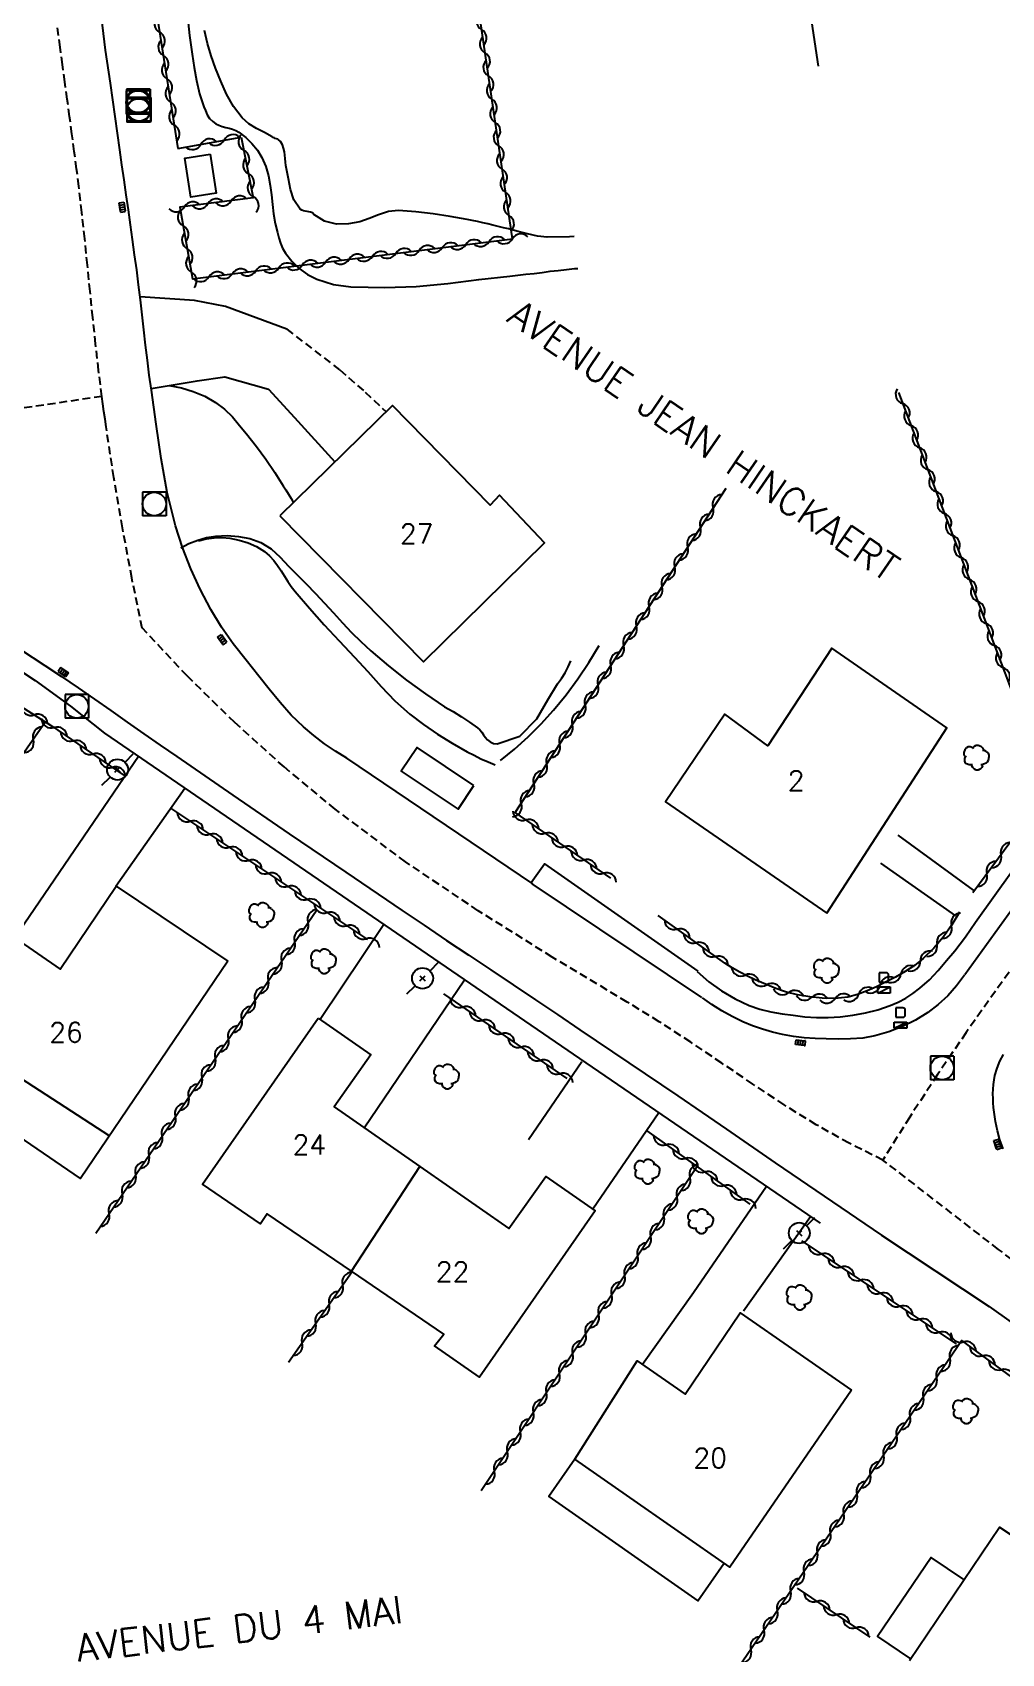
# Model space of a CAD drawing. Header units: millimetres. Extents: x 157000 to 158000, y 155000 to 156000.
# Drawn here: x 157129.9 to 157191.7, y 155219.6 to 155323 of the extents above; entities that cross this region are included whole.
import ezdxf
from ezdxf.enums import TextEntityAlignment as Align

# ---------------------------------------------------------------- set-up
doc = ezdxf.new("R2010")
doc.units = ezdxf.units.MM
doc.linetypes.add('DASHED', pattern=[0.75, 0.5, -0.25])
doc.layers.get('0').update_dxf_attribs({"linetype": 'CONTINUOUS'})
for name, color, linetype in [('W0001', 6, 'DASHED'), ('W0008', 7, 'CONTINUOUS'), ('W0014', 7, 'CONTINUOUS'), ('W0017', 7, 'CONTINUOUS'), ('W0101', 7, 'CONTINUOUS'), ('W0104', 1, 'CONTINUOUS'), ('W0112', 1, 'DASHED'), ('W0211', 2, 'CONTINUOUS'), ('W0214', 2, 'CONTINUOUS'), ('W0300', 7, 'CONTINUOUS'), ('W0310', 3, 'CONTINUOUS'), ('W0330', 7, 'CONTINUOUS'), ('W0401', 7, 'CONTINUOUS'), ('W0420', 7, 'CONTINUOUS'), ('W0438', 7, 'CONTINUOUS'), ('W0473', 7, 'CONTINUOUS'), ('W0989', 7, 'CONTINUOUS'), ('W0991', 7, 'CONTINUOUS'), ('W1102', 7, 'CONTINUOUS')]:
    doc.layers.add(name, color=color, linetype=linetype)
doc.styles.get("Standard").update_dxf_attribs({"font": 'romans.shx', "width": 0.85})

# ---------------------------------------------------------------- blocks, each defined once
blk = doc.blocks.new('T300')
for p, q in [((-0.8, 0.51), (-0.86, 0.34)), ((-0.86, 0.34), (-0.86, 0.17)), ((-0.86, 0.17), (-0.74, 0.06)), ((-0.69, 0.63), (-0.8, 0.51)), ((-0.8, -0.06), (-0.74, 0.06)), ((-0.74, 0.06), (-0.69, 0.11)), ((-0.57, 0.69), (-0.69, 0.63)), ((-0.46, 0.69), (-0.57, 0.69)), ((-0.29, 0.63), (-0.46, 0.69)), ((-0.29, 0.63), (-0.17, 0.74)), ((-0.23, 0.57), (-0.29, 0.63)), ((-0.17, 0.74), (-0.06, 0.8)), ((-0.06, 0.8), (0.06, 0.8)), ((0.06, 0.8), (0.23, 0.74)), ((0.23, 0.74), (0.34, 0.63)), ((0.34, 0.63), (0.4, 0.51)), ((0.46, 0.46), (0.34, 0.46)), ((0.4, 0.51), (0.4, 0.46)), ((0.57, 0.4), (0.46, 0.46)), ((0.57, 0.4), (0.69, 0.29)), ((0.69, 0.29), (0.74, 0.17)), ((0.74, 0.06), (0.69, -0.17)), ((0.74, 0.17), (0.74, 0.06)), ((-0.8, -0.17), (-0.8, -0.06)), ((-0.8, -0.23), (-0.8, -0.17)), ((-0.74, -0.34), (-0.8, -0.23)), ((-0.69, -0.4), (-0.74, -0.34)), ((-0.51, -0.46), (-0.69, -0.4)), ((-0.4, -0.46), (-0.51, -0.46)), ((-0.4, -0.46), (-0.34, -0.46)), ((-0.34, -0.46), (-0.34, -0.4)), ((-0.34, -0.51), (-0.34, -0.46)), ((-0.29, -0.63), (-0.34, -0.51)), ((-0.17, -0.74), (-0.29, -0.63)), ((-0.06, -0.8), (-0.17, -0.74)), ((0.06, -0.8), (-0.06, -0.8)), ((0.17, -0.74), (0.06, -0.8)), ((0.23, -0.69), (0.17, -0.74)), ((0.29, -0.46), (0.23, -0.46)), ((0.29, -0.63), (0.23, -0.69)), ((0.46, -0.4), (0.29, -0.46)), ((0.34, -0.51), (0.29, -0.63)), ((0.34, -0.51), (0.34, -0.46)), ((0.57, -0.34), (0.46, -0.4)), ((0.63, -0.29), (0.57, -0.34)), ((0.69, -0.17), (0.63, -0.29))]:
    blk.add_line(p, q)
blk = doc.blocks.new('T420')
for p, q in [((0.75, 0.75), (-0.75, 0.75)), ((-0.75, 0.75), (-0.75, -0.75)), ((0.75, 0.75), (0.75, -0.75)), ((0.75, -0.75), (-0.75, -0.75))]:
    blk.add_line(p, q)
blk.add_ellipse((0, 0), major_axis=(-0.53, 0.53), ratio=1, start_param=3.926991, end_param=10.210176)
blk = doc.blocks.new('T401')
for p, q in [((-0.3, 0.3), (0, 0.3)), ((-0.3, -0.25), (-0.3, 0.3)), ((-0.3, 0.15), (0, 0.15)), ((-0.3, 0), (0, 0)), ((0, 0.3), (0, -0.25)), ((-0.3, -0.15), (0, -0.15)), ((-0.3, -0.25), (-0.3, -0.3)), ((-0.3, -0.3), (0, -0.3)), ((0, -0.3), (0, -0.25))]:
    blk.add_line(p, q)
blk = doc.blocks.new('T438')
for p, q in [((0.15, 1.1), (-0.3, 1.1)), ((-0.3, 1.1), (-0.3, 0.5)), ((-0.4, 0.2), (0.4, 0.2)), ((-0.4, -0.2), (-0.4, 0.2)), ((-0.3, 0.5), (0.15, 0.5)), ((0.3, 0.65), (0.3, 0.95)), ((0.4, 0.2), (0.4, -0.2))]:
    blk.add_line(p, q)
at = {"flags": 128}
for points in [[(-0.4, -0.2), (0.4, 0.2)], [(0.4, -0.2), (-0.4, -0.2)]]:
    blk.add_lwpolyline(points, dxfattribs=at)
for centre, major_axis, start_param, end_param in [((0.15, 0.95), (0.106, -0.106), 0.785398, 2.356194), ((0.15, 0.65), (0.106, 0.106), 3.926991, 5.497787)]:
    blk.add_ellipse(centre, major_axis=major_axis, ratio=1, start_param=start_param, end_param=end_param)
blk = doc.blocks.new('T473')
for p, q in [((-0.166667, 0.166667), (0.166667, -0.166667)), ((-0.166667, -0.166667), (0.166667, 0.166667)), ((0.500001, 0.500001), (1.000002, 1.000002)), ((-1.000002, -1.000002), (-0.500001, -0.500001))]:
    blk.add_line(p, q)
blk.add_ellipse((0, 0), major_axis=(0.471405, 0.471405), ratio=1, start_param=5.4977871438, end_param=11.780972451)
blk = doc.blocks.new('t310o')
at = {"color": 0, "linetype": 'Continuous'}
for centre, start, end in [((-0.5, 0.38), 216.8699, 323.1304), ((0.5, -0.37), 36.8699, 143.1303)]:
    blk.add_arc(centre, 0.625, start, end, dxfattribs=at)

msp = doc.modelspace()

# ---------------------------------------------------------------- linework, layer by layer
at = {"layer": 'W0001'}
for points in [[(157134.32, 155299.77), (157134.11, 155301.44), (157133.92, 155303.12), (157133.74, 155304.8), (157133.57, 155306.47), (157133.4, 155308.15), (157133.23, 155309.83), (157133.04, 155311.51), (157132.85, 155313.18), (157132.71, 155314.29), (157132.56, 155315.4), (157132.41, 155316.51), (157132.26, 155317.62), (157132.11, 155318.73), (157131.95, 155319.83), (157131.81, 155320.94), (157131.66, 155322.05), (157131.28, 155325)], [(157134.32, 155299.77), (157127.13, 155298.7), (157119.94, 155297.64), (157112.75, 155296.59), (157105.55, 155295.55), (157102.6, 155295.14), (157099.65, 155294.73), (157096.7, 155294.33), (157093.74, 155293.93), (157090.79, 155293.53), (157087.84, 155293.12), (157084.89, 155292.7), (157081.94, 155292.27), (157073.86, 155291.04), (157065.78, 155289.77), (157057.71, 155288.46), (157049.65, 155287.1), (157041.82, 155285.72), (157033.99, 155284.29), (157026.18, 155282.81), (157018.37, 155281.28)], [(157184.12, 155251.07), (157181.97, 155252.14), (157179.87, 155253.32), (157177.83, 155254.58), (157175.83, 155255.91), (157173.85, 155257.25), (157171.87, 155258.59), (157169.86, 155259.89), (157167.82, 155261.14), (157163.04, 155264.01), (157158.31, 155266.97), (157153.68, 155270.09), (157149.2, 155273.44), (157145.94, 155276.14), (157142.79, 155278.97), (157139.77, 155281.93), (157136.88, 155285.02), (157136.88, 155284.99), (157136.23, 155288.19), (157135.63, 155291.4), (157135.08, 155294.61), (157134.59, 155297.83), (157134.52, 155298.32), (157134.45, 155298.8), (157134.39, 155299.29), (157134.32, 155299.77)], [(157193.05, 155264.26), (157191.3, 155261.84), (157189.43, 155259.2), (157187.61, 155256.52), (157185.84, 155253.81), (157184.12, 155251.07)], [(157216.73, 155227.18), (157216.06, 155227.61), (157215.39, 155228.04), (157214.73, 155228.48), (157214.08, 155228.93), (157206.47, 155234.3), (157198.94, 155239.78), (157191.49, 155245.37), (157184.12, 155251.07)]]:
    msp.add_lwpolyline(points, dxfattribs=at)
at = {"layer": 'W0008'}
for points in [[(157149.95, 155276.7), (157149.21, 155277.14), (157148.51, 155277.62), (157147.83, 155278.14), (157147.18, 155278.69), (157146.4, 155279.45), (157145.68, 155280.26), (157144.99, 155281.09), (157144.32, 155281.93), (157143.51, 155282.95), (157142.7, 155283.99), (157141.94, 155285.06), (157141.26, 155286.18), (157140.58, 155287.47), (157139.99, 155288.78), (157139.47, 155290.13), (157139.02, 155291.51), (157138.49, 155293.65), (157138.1, 155295.82), (157137.79, 155298), (157137.48, 155300.18), (157137.34, 155301.13), (157137.22, 155302.09), (157137.1, 155303.05), (157136.99, 155304.01), (157136.89, 155304.97), (157136.78, 155305.93), (157136.66, 155306.89), (157136.54, 155307.85), (157136.41, 155308.81), (157136.28, 155309.77), (157136.15, 155310.72), (157136.01, 155311.68), (157135.87, 155312.63), (157135.74, 155313.59), (157135.6, 155314.55), (157135.46, 155315.5), (157135.16, 155317.62), (157134.86, 155319.74), (157134.56, 155321.85), (157134.29, 155323.98)], [(157161.8, 155268.69), (157149.95, 155276.7)]]:
    msp.add_lwpolyline(points, dxfattribs=at)
at = {"layer": 'W0014'}
for points in [[(157099.18, 155290.14), (157100.54, 155290.32), (157101.91, 155290.44), (157103.28, 155290.5), (157104.65, 155290.5), (157106.19, 155290.44), (157107.72, 155290.31), (157109.24, 155290.12), (157110.76, 155289.88), (157112.38, 155289.57), (157114, 155289.21), (157115.6, 155288.78), (157117.17, 155288.28), (157119.28, 155287.49), (157121.34, 155286.61), (157123.37, 155285.64), (157125.35, 155284.58), (157127.74, 155283.17), (157130.06, 155281.65), (157132.31, 155280.02), (157134.49, 155278.3)], [(157129.13, 155283.63), (157130.68, 155282.61), (157131.75, 155281.9), (157132.8, 155281.18), (157133.85, 155280.46), (157134.9, 155279.73), (157135.94, 155278.99), (157136.99, 155278.26), (157138.04, 155277.53), (157139.09, 155276.8), (157142.68, 155274.34), (157146.27, 155271.88), (157149.87, 155269.43), (157153.47, 155266.99), (157154.88, 155266.04), (157156.3, 155265.08), (157157.72, 155264.13), (157159.13, 155263.19), (157160.55, 155262.24), (157161.97, 155261.29), (157163.38, 155260.34), (157164.8, 155259.38), (157167.92, 155257.27), (157171.04, 155255.16), (157174.16, 155253.04), (157177.26, 155250.9), (157184.04, 155246.28), (157190.9, 155241.72), (157197.62, 155236.94)], [(157134.49, 155278.3), (157165.17, 155257.26), (157180.12, 155247.05)], [(157190.02, 155266.24), (157194.63, 155272.68)], [(157195.98, 155272.07), (157189.35, 155262.89)], [(157161.69, 155268.76), (157162.54, 155269.96), (157172.32, 155263.11)], [(157172.57, 155261.44), (157161.75, 155268.69)], [(157172.27, 155263.09), (157173.03, 155262.44), (157173.84, 155261.86), (157174.7, 155261.36), (157175.6, 155260.93), (157176.28, 155260.69), (157176.98, 155260.52), (157177.69, 155260.39), (157178.4, 155260.3), (157179.14, 155260.21), (157179.89, 155260.16), (157180.64, 155260.16), (157181.39, 155260.2), (157182.21, 155260.3), (157183.01, 155260.45), (157183.81, 155260.65), (157184.59, 155260.92), (157185.09, 155261.14), (157185.58, 155261.4), (157186.04, 155261.69), (157186.48, 155262.02), (157187.09, 155262.56), (157187.65, 155263.16), (157188.18, 155263.79), (157188.7, 155264.42), (157189.05, 155264.86), (157189.38, 155265.31), (157189.71, 155265.77), (157190.02, 155266.24)], [(157189.32, 155262.85), (157188.82, 155262.17), (157188.27, 155261.55), (157187.65, 155260.98), (157186.99, 155260.48), (157186.2, 155259.99), (157185.37, 155259.58), (157184.5, 155259.25), (157183.61, 155258.99), (157182.84, 155258.85), (157182.06, 155258.79), (157181.28, 155258.78), (157180.51, 155258.79), (157179.81, 155258.81), (157179.11, 155258.86), (157178.42, 155258.94), (157177.73, 155259.07), (157177.08, 155259.22), (157176.44, 155259.41), (157175.81, 155259.63), (157175.19, 155259.89), (157174.51, 155260.22), (157173.86, 155260.58), (157173.22, 155260.98), (157172.61, 155261.41)], [(157191.79, 155251.79), (157191.59, 155252.35), (157191.43, 155252.93), (157191.3, 155253.52), (157191.21, 155254.12), (157191.18, 155254.41), (157191.16, 155254.71), (157191.15, 155255), (157191.14, 155255.3), (157191.15, 155255.59), (157191.17, 155255.89), (157191.21, 155256.18), (157191.27, 155256.47), (157191.41, 155256.93), (157191.59, 155257.37), (157191.81, 155257.79)]]:
    msp.add_lwpolyline(points, dxfattribs=at)
at = {"layer": 'W0017'}
for points in [[(157146.11, 155304.06), (157142.2, 155305.51), (157140.23, 155305.88), (157136.77, 155306.12)], [(157137.47, 155300.27), (157140.4, 155300.76), (157142.15, 155301.01), (157144.94, 155300.24), (157146.61, 155298.42), (157149.17, 155295.59)], [(157139.35, 155290.11), (157139.87, 155290.39), (157140.43, 155290.61), (157141, 155290.77), (157141.59, 155290.85), (157142.31, 155290.89), (157143.04, 155290.84), (157143.76, 155290.7), (157144.45, 155290.45), (157145.11, 155290.04), (157145.69, 155289.51), (157146.22, 155288.95), (157146.75, 155288.41), (157147.35, 155287.81), (157147.94, 155287.2), (157148.51, 155286.58), (157149.08, 155285.96), (157149.66, 155285.34), (157150.24, 155284.72), (157150.84, 155284.13), (157151.47, 155283.55), (157152.59, 155282.59), (157153.75, 155281.68), (157154.95, 155280.81), (157156.17, 155279.98)], [(157136.66, 155276.81), (157128.77, 155265.25)], [(157135.22, 155268.53), (157139.62, 155274.78)], [(157189.89, 155268.29), (157185.09, 155271.79)], [(157183.97, 155270), (157188.75, 155266.65)], [(157152.3, 155266.08), (157148.24, 155260.03)], [(157151.05, 155253.12), (157157.44, 155262.56)], [(157164.93, 155257.34), (157161.53, 155252.36)], [(157169.83, 155254.08), (157165.62, 155247.93)], [(157176.71, 155249.38), (157172.05, 155242.59), (157168.79, 155238.02)], [(157175.24, 155241.45), (157179.51, 155247.47)]]:
    msp.add_lwpolyline(points, dxfattribs=at)
at = {"layer": 'W0101'}
for points in [[(157145.67, 155292.15), (157154.82, 155282.85), (157162.55, 155290.44), (157159.68, 155293.47), (157159.08, 155292.83), (157152.85, 155299.2)], [(157180.55, 155266.82), (157188.19, 155278.64), (157180.87, 155283.72), (157176.79, 155277.49), (157174.04, 155279.5), (157170.26, 155273.92)], [(157142.35, 155263.76), (157132.96, 155249.88), (157126.2, 155254.51), (157127.9, 155257.14), (157124.69, 155259.27), (157128.77, 155265.25), (157131.65, 155263.25), (157135.23, 155268.54)]]:
    msp.add_lwpolyline(points, close=True, dxfattribs=at)
for points in [[(157150.24, 155243.97), (157144.87, 155247.63), (157144.44, 155247), (157140.74, 155249.52), (157148.11, 155260.12)], [(157148.11, 155260.12), (157151.47, 155257.78), (157149.13, 155254.46), (157154.6, 155250.65)], [(157154.6, 155250.65), (157160.28, 155246.7), (157162.63, 155250.02), (157165.77, 155247.83), (157158.4, 155237.23), (157155.54, 155239.22), (157156.12, 155239.96), (157150.24, 155243.97)], [(157164.48, 155231.98), (157168.45, 155238.26), (157171.51, 155236.13), (157175.02, 155241.33), (157182.12, 155236.4)], [(157182.12, 155236.4), (157174.37, 155225.11), (157164.48, 155231.98)], [(157185.81, 155219.15), (157191.56, 155227.66), (157199.94, 155222.14)]]:
    msp.add_lwpolyline(points, dxfattribs=at)
at = {"layer": 'W0104'}
for points in [[(157141.22, 155315.22), (157141.61, 155312.74), (157139.99, 155312.48), (157139.6, 155314.96)], [(157158.04, 155274.96), (157154.42, 155277.37), (157153.41, 155275.86), (157157.03, 155273.45)]]:
    msp.add_lwpolyline(points, close=True, dxfattribs=at)
for points in [[(157127.9, 155257.1), (157134.81, 155252.61)], [(157164.48, 155231.98), (157162.83, 155229.61), (157172.33, 155222.96), (157173.99, 155225.33)], [(157189.29, 155224.31), (157187.2, 155225.72), (157183.78, 155220.68), (157185.88, 155219.26)]]:
    msp.add_lwpolyline(points, dxfattribs=at)
at = {"layer": 'W0112'}
msp.add_lwpolyline([(157146.11, 155304.06), (157149.49, 155301.46), (157151.11, 155300.05), (157152.44, 155298.79)], dxfattribs=at)
at = {"layer": 'W0211'}
for points in [[(157139.79, 155324), (157139.91, 155322.8), (157140.07, 155321.6), (157140.2, 155320.75), (157140.35, 155319.91), (157140.55, 155319.07), (157140.82, 155318.25), (157140.93, 155318), (157141.04, 155317.74), (157141.19, 155317.5), (157141.39, 155317.3), (157141.58, 155317.16), (157141.78, 155317.07), (157142, 155316.99), (157142.22, 155316.93), (157142.43, 155316.88), (157142.65, 155316.82), (157142.86, 155316.73), (157143.05, 155316.62), (157143.49, 155316.29), (157143.89, 155315.91), (157144.24, 155315.48), (157144.53, 155315.01), (157144.77, 155314.43), (157144.95, 155313.84), (157145.06, 155313.23), (157145.14, 155312.62), (157145.2, 155312.01), (157145.27, 155311.41), (157145.37, 155310.81), (157145.51, 155310.22), (157145.61, 155309.88), (157145.71, 155309.55), (157145.84, 155309.22), (157146.02, 155308.91), (157146.43, 155308.4), (157146.91, 155307.94), (157147.44, 155307.55), (157148.02, 155307.25), (157149.09, 155306.91), (157150.19, 155306.77), (157151.29, 155306.73), (157152.37, 155306.72), (157154.37, 155306.78), (157156.37, 155306.97), (157158.35, 155307.22), (157160.33, 155307.45), (157160.85, 155307.5), (157161.36, 155307.56), (157161.88, 155307.62), (157162.39, 155307.68), (157162.91, 155307.75), (157163.42, 155307.81), (157163.94, 155307.87), (157164.46, 155307.92), (157164.68, 155307.94)], [(157138.61, 155300.46), (157139.39, 155300.32), (157140.15, 155300.09), (157140.88, 155299.78), (157141.57, 155299.39), (157142.14, 155298.96), (157142.64, 155298.46), (157143.1, 155297.92), (157143.54, 155297.38), (157144.17, 155296.58), (157144.77, 155295.76), (157145.34, 155294.92), (157145.89, 155294.07), (157146.06, 155293.81), (157146.22, 155293.54), (157146.38, 155293.27), (157146.53, 155292.99)], [(157140.48, 155290.55), (157140.97, 155290.68), (157141.47, 155290.75), (157141.98, 155290.77), (157142.48, 155290.73), (157143.07, 155290.61), (157143.64, 155290.44), (157144.18, 155290.19), (157144.69, 155289.87), (157145, 155289.6), (157145.28, 155289.3), (157145.52, 155288.98), (157145.75, 155288.64), (157145.96, 155288.31), (157146.17, 155287.97), (157146.39, 155287.64), (157146.64, 155287.33), (157147.55, 155286.26), (157148.5, 155285.21), (157149.46, 155284.18), (157150.42, 155283.15), (157151.27, 155282.22), (157152.12, 155281.27), (157153, 155280.36), (157153.95, 155279.51), (157154.82, 155278.84), (157155.73, 155278.22), (157156.66, 155277.65), (157157.61, 155277.11), (157158.05, 155276.88), (157158.49, 155276.66), (157158.95, 155276.46), (157159.4, 155276.28)], [(157159.73, 155276.54), (157160.64, 155277.28), (157161.5, 155278.06), (157162.33, 155278.89), (157163.12, 155279.75), (157163.92, 155280.73), (157164.68, 155281.75), (157165.38, 155282.8), (157166.04, 155283.88)]]:
    msp.add_lwpolyline(points, dxfattribs=at)
at = {"layer": 'W0214'}
for points in [[(157164.43, 155309.98), (157164.14, 155309.94), (157162.71, 155309.92), (157162.09, 155310), (157161.47, 155310.14), (157160.86, 155310.3), (157160.25, 155310.45), (157159.92, 155310.53), (157159.59, 155310.61), (157159.26, 155310.69), (157158.94, 155310.77), (157158.61, 155310.85), (157158.28, 155310.93), (157157.94, 155311), (157157.61, 155311.06), (157156.53, 155311.25), (157155.44, 155311.41), (157154.34, 155311.54), (157153.24, 155311.62), (157152.59, 155311.56), (157151.96, 155311.36), (157151.36, 155311.11), (157150.77, 155310.91), (157150.04, 155310.77), (157149.28, 155310.75), (157148.51, 155310.94), (157147.83, 155311.38), (157147.74, 155311.47), (157147.63, 155311.52), (157147.51, 155311.55), (157147.4, 155311.57), (157147.29, 155311.59), (157147.18, 155311.6), (157147.06, 155311.64), (157146.96, 155311.71), (157146.57, 155312.3), (157146.35, 155312.97), (157146.23, 155313.65), (157146.09, 155314.29), (157146.04, 155314.5), (157146.02, 155314.72), (157146, 155314.94), (157145.98, 155315.15), (157145.96, 155315.38), (157145.91, 155315.6), (157145.83, 155315.82), (157145.71, 155316.02), (157145.66, 155316.08), (157145.59, 155316.13), (157145.53, 155316.17), (157145.45, 155316.2), (157145.38, 155316.23), (157145.31, 155316.26), (157145.24, 155316.29), (157145.18, 155316.33), (157144.69, 155316.6), (157144.19, 155316.86), (157143.7, 155317.16), (157143.27, 155317.54), (157142.71, 155318.26), (157142.27, 155319.05), (157141.91, 155319.87), (157141.57, 155320.7), (157141.29, 155321.49), (157141.06, 155322.29), (157140.87, 155323.1)], [(157156.17, 155279.98), (157156.71, 155279.67), (157157.25, 155279.34), (157157.77, 155279), (157158.28, 155278.64), (157158.43, 155278.51), (157158.54, 155278.35), (157158.65, 155278.19), (157158.76, 155278.03), (157158.91, 155277.87), (157159.09, 155277.74), (157159.3, 155277.64), (157159.53, 155277.61), (157160.97, 155278.1), (157162.05, 155279.2), (157162.76, 155280.42), (157163.38, 155281.45), (157163.63, 155281.79), (157163.86, 155282.15), (157164.06, 155282.52), (157164.23, 155282.91)]]:
    msp.add_lwpolyline(points, dxfattribs=at)
at = {"layer": 'W0310'}
for points in [[(157143.2, 155316.31), (157143.97, 155312.43), (157139.29, 155311.84), (157140.1, 155307.27), (157160.5, 155309.82), (157155.69, 155342.47)], [(157140.9, 155338.93), (157138.56, 155335.39), (157137.04, 155331.77), (157137.29, 155327.16), (157137.87, 155323.83), (157139.17, 155315.58)], [(157139.17, 155315.58), (157143.2, 155316.31)], [(157185.11, 155300.03), (157191.89, 155282.14), (157194.7, 155274.65), (157189.86, 155268.11)], [(157166.77, 155269.04), (157160.68, 155273.23), (157174.12, 155293.93)], [(157116.15, 155282.57), (157118.84, 155286.52), (157131.1, 155278.77), (157135.74, 155275.6)], [(157130.73, 155279.01), (157117.93, 155260.66)], [(157151.28, 155265.13), (157138.71, 155273.52)], [(157133.93, 155246.41), (157148.02, 155267.03)], [(157174.05, 155263.62), (157169.79, 155266.67)], [(157189, 155266.88), (157188.52, 155266.07), (157187.98, 155265.3), (157187.37, 155264.59), (157186.7, 155263.93), (157186.14, 155263.48), (157185.54, 155263.09), (157184.92, 155262.74), (157184.28, 155262.41), (157183.71, 155262.12), (157183.12, 155261.85), (157182.51, 155261.62), (157181.88, 155261.46), (157181.07, 155261.38), (157180.26, 155261.39), (157179.46, 155261.48), (157178.67, 155261.61), (157177.97, 155261.78), (157177.3, 155262.01), (157176.63, 155262.28), (157175.98, 155262.56), (157175.48, 155262.8), (157175, 155263.05), (157174.52, 155263.33), (157174.05, 155263.62)], [(157156.1, 155261.67), (157163.97, 155256.26)], [(157175.65, 155248.25), (157169.1, 155252.92)], [(157172.28, 155250.65), (157158.51, 155229.97)], [(157188.82, 155239.34), (157178.96, 155245.91)], [(157146.23, 155238.18), (157150.28, 155243.95)], [(157203.02, 155229.4), (157189.16, 155239.55), (157174.28, 155217.77), (157163.11, 155201.19)], [(157183.31, 155220.63), (157178.68, 155223.77)]]:
    msp.add_lwpolyline(points, dxfattribs=at)
at = {"layer": 'W0330'}
msp.add_lwpolyline([(157175.46, 155348.35), (157178.61, 155330.06), (157180, 155320.83)], dxfattribs=at)
at = {"layer": 'W1102'}
msp.add_lwpolyline([(157150.24, 155243.97), (157154.6, 155250.65)], dxfattribs=at)

# ---------------------------------------------------------------- block references
at = {"layer": 'W0300'}
for p in [(157190.14, 155276.73), (157144.56, 155266.69), (157148.5, 155263.74), (157180.57, 155263.14), (157156.35, 155256.39), (157169.14, 155250.33), (157172.55, 155247.16), (157178.83, 155242.3), (157189.45, 155235.05)]:
    msp.add_blockref('T300', p, dxfattribs=at)
at = {"layer": 'W0310'}
for p, rotation in [((157138, 155322.99), 278.9276854008882), ((157158.53, 155323.18), 98.38326656256159), ((157138.24, 155321.51), 278.9276854008882), ((157158.75, 155321.69), 98.38326656256159), ((157158.97, 155320.21), 98.38326656256159), ((157138.47, 155320.03), 278.9276854008882), ((157138.7, 155318.54), 278.9276854008882), ((157159.19, 155318.73), 98.38326656256159), ((157159.41, 155317.24), 98.38326656256159), ((157138.94, 155317.06), 278.9276854008882), ((157140.64, 155315.85), 10.29110737265685), ((157142.12, 155316.12), 10.29110737265685), ((157143.37, 155315.46), 281.1934835708487), ((157159.63, 155315.76), 98.38326656256159), ((157159.84, 155314.27), 98.38326656256159), ((157143.67, 155313.98), 281.1934835708487), ((157143.96, 155312.51), 281.1934835708487), ((157160.06, 155312.79), 98.38326656256159), ((157139.59, 155311.87), 187.2696224730838), ((157141.08, 155312.06), 187.2696224730838), ((157142.57, 155312.25), 187.2696224730838), ((157160.28, 155311.31), 98.38326656256159), ((157139.5, 155310.65), 279.9679138297241), ((157139.76, 155309.18), 279.9679138297241), ((157159.01, 155309.64), 7.140222601731111), ((157160.5, 155309.82), 7.140222601731111), ((157150.08, 155308.52), 7.140222601731111), ((157151.57, 155308.7), 7.140222601731111), ((157153.06, 155308.89), 7.140222601731111), ((157154.55, 155309.08), 7.140222601731111), ((157156.03, 155309.26), 7.140222601731111), ((157157.52, 155309.45), 7.140222601731111), ((157140.02, 155307.7), 279.9679138297241), ((157142.64, 155307.59), 7.140222601731111), ((157144.13, 155307.77), 7.140222601731111), ((157145.61, 155307.96), 7.140222601731111), ((157147.1, 155308.14), 7.140222601731111), ((157148.59, 155308.33), 7.140222601731111), ((157141.15, 155307.4), 7.140222601731111), ((157185.38, 155299.31), 290.7693988831264), ((157185.92, 155297.91), 290.7693988831264), ((157186.45, 155296.5), 290.7693988831264), ((157186.98, 155295.1), 290.7693988831264), ((157187.51, 155293.7), 290.7693988831264), ((157173.3, 155292.68), 57.02282533340303), ((157188.04, 155292.3), 290.7693988831264), ((157172.49, 155291.42), 57.02282533340303), ((157188.58, 155290.89), 290.7693988831264), ((157171.67, 155290.16), 57.02282533340303), ((157189.11, 155289.49), 290.7693988831264), ((157170.85, 155288.9), 57.02282533340303), ((157170.04, 155287.64), 57.02282533340303), ((157189.64, 155288.09), 290.7693988831264), ((157169.22, 155286.38), 57.02282533340303), ((157190.17, 155286.69), 290.7693988831264), ((157168.41, 155285.13), 57.02282533340303), ((157190.7, 155285.28), 290.7693988831264), ((157167.59, 155283.87), 57.02282533340303), ((157191.23, 155283.88), 290.7693988831264), ((157166.77, 155282.61), 57.02282533340303), ((157191.77, 155282.48), 290.7693988831264), ((157165.96, 155281.35), 57.02282533340303), ((157165.14, 155280.09), 57.02282533340303), ((157130.01, 155279.46), 327.7157422107348), ((157129.94, 155277.88), 235.1074310998049), ((157131.28, 155278.65), 325.6121337644263), ((157164.32, 155278.83), 57.02282533340303), ((157132.51, 155277.8), 325.6121337644263), ((157163.51, 155277.58), 57.02282533340303), ((157133.75, 155276.96), 325.6121337644263), ((157134.99, 155276.11), 325.6121337644263), ((157162.69, 155276.32), 57.02282533340303), ((157161.87, 155275.06), 57.02282533340303), ((157161.06, 155273.8), 57.02282533340303), ((157139.96, 155272.68), 146.2636490146537), ((157161.36, 155272.76), 145.4259810882166), ((157162.59, 155271.91), 145.4259810882166), ((157141.21, 155271.85), 146.2636490146537), ((157142.46, 155271.02), 146.2636490146537), ((157163.83, 155271.06), 145.4259810882166), ((157143.7, 155270.18), 146.2636490146537), ((157165.06, 155270.21), 145.4259810882166), ((157191.65, 155270.52), 233.4231368087636), ((157144.95, 155269.35), 146.2636490146537), ((157166.3, 155269.36), 145.4259810882166), ((157190.75, 155269.32), 233.4231368087636), ((157146.2, 155268.52), 146.2636490146537), ((157147.45, 155267.69), 146.2636490146537), ((157148.69, 155266.85), 146.2636490146537), ((157147.47, 155266.22), 55.65810872959607), ((157149.94, 155266.02), 146.2636490146537), ((157171.01, 155265.8), 144.3707589148155), ((157188.49, 155266.01), 234.5819727113782), ((157146.62, 155264.99), 55.65810872959607), ((157151.19, 155265.19), 146.2636490146537), ((157172.23, 155264.93), 144.3707589148155), ((157187.57, 155264.82), 229.5899547876822), ((157145.78, 155263.75), 55.65810872959607), ((157173.45, 155264.05), 144.3707589148155), ((157186.51, 155263.77), 218.8181346436684), ((157144.93, 155262.51), 55.65810872959607), ((157175.35, 155262.87), 152.4350735722646), ((157185.27, 155262.93), 209.214387227293), ((157176.71, 155262.25), 158.0863014031742), ((157183.94, 155262.24), 206.6637447886573), ((157144.08, 155261.27), 55.65810872959607), ((157157.34, 155260.82), 325.4970446344026), ((157178.12, 155261.75), 166.1716146675566), ((157179.6, 155261.46), 173.9436583473938), ((157181.09, 155261.38), 185.7550718770479), ((157182.57, 155261.64), 200.7599392225451), ((157143.24, 155260.03), 55.65810872959607), ((157158.58, 155259.97), 325.4970446344026), ((157142.39, 155258.79), 55.65810872959607), ((157159.81, 155259.12), 325.4970446344026), ((157141.55, 155257.55), 55.65810872959607), ((157161.05, 155258.27), 325.4970446344026), ((157162.28, 155257.42), 325.4970446344026), ((157140.7, 155256.32), 55.65810872959607), ((157163.52, 155256.57), 325.4970446344026), ((157139.85, 155255.08), 55.65810872959607), ((157139.01, 155253.84), 55.65810872959607), ((157138.16, 155252.6), 55.65810872959607), ((157137.32, 155251.36), 55.65810872959607), ((157170.32, 155252.05), 144.5144702181187), ((157171.54, 155251.18), 144.5144702181187), ((157136.47, 155250.12), 55.65810872959607), ((157171.81, 155249.95), 236.3401949320164), ((157172.77, 155250.31), 144.5144702181187), ((157173.99, 155249.44), 144.5144702181187), ((157135.62, 155248.89), 55.65810872959607), ((157170.98, 155248.7), 236.3401949320164), ((157175.21, 155248.56), 144.5144702181187), ((157134.78, 155247.65), 55.65810872959607), ((157170.15, 155247.45), 236.3401949320164), ((157169.31, 155246.2), 236.3401949320164), ((157168.48, 155244.96), 236.3401949320164), ((157180.21, 155245.08), 146.3595624239383), ((157181.46, 155244.25), 146.3595624239383), ((157149.68, 155243.09), 54.93538589874733), ((157167.65, 155243.71), 236.3401949320164), ((157182.71, 155243.41), 146.3595624239383), ((157148.82, 155241.87), 54.93538589874733), ((157166.82, 155242.46), 236.3401949320164), ((157183.95, 155242.58), 146.3595624239383), ((157165.99, 155241.21), 236.3401949320164), ((157185.2, 155241.75), 146.3595624239383), ((157186.45, 155240.92), 146.3595624239383), ((157147.95, 155240.64), 54.93538589874733), ((157165.16, 155239.96), 236.3401949320164), ((157187.7, 155240.09), 146.3595624239383), ((157147.09, 155239.41), 54.93538589874733), ((157164.33, 155238.71), 236.3401949320164), ((157189.26, 155239.47), 143.7802156810386), ((157188.39, 155238.42), 235.6731514871261), ((157190.47, 155238.59), 143.7802156810386), ((157163.49, 155237.46), 236.3401949320164), ((157187.54, 155237.18), 235.6731514871261), ((157191.68, 155237.7), 143.7802156810386), ((157162.66, 155236.22), 236.3401949320164), ((157186.69, 155235.94), 235.6731514871261), ((157161.83, 155234.97), 236.3401949320164), ((157185.85, 155234.71), 235.6731514871261), ((157161, 155233.72), 236.3401949320164), ((157185, 155233.47), 235.6731514871261), ((157160.17, 155232.47), 236.3401949320164), ((157184.16, 155232.23), 235.6731514871261), ((157159.34, 155231.22), 236.3401949320164), ((157183.31, 155230.99), 235.6731514871261), ((157182.46, 155229.75), 235.6731514871261), ((157181.62, 155228.51), 235.6731514871261), ((157180.77, 155227.27), 235.6731514871261), ((157179.93, 155226.03), 235.6731514871261), ((157179.08, 155224.8), 235.6731514871261), ((157178.23, 155223.56), 235.6731514871261), ((157177.39, 155222.32), 235.6731514871261), ((157179.92, 155222.92), 145.8690950165484), ((157176.54, 155221.08), 235.6731514871261), ((157181.17, 155222.08), 145.8690950165484), ((157182.41, 155221.24), 145.8690950165484), ((157175.7, 155219.84), 235.6731514871261)]:
    msp.add_blockref('t310o', p, dxfattribs=dict(at, rotation=rotation))
at = {"layer": 'W0401'}
for p, rotation in [((157135.76, 155311.86), 8.1898239290395), ((157142.12, 155284.35), 35.54270981894624), ((157131.78, 155282.06), 236.1660612154059), ((157178.89, 155258.7), 83.87954876377628), ((157191.58, 155252.12), 18.67293487095846)]:
    msp.add_blockref('T401', p, dxfattribs=dict(at, rotation=rotation))
at = {"layer": 'W0420'}
for p in [(157136.62, 155318.52), (157136.64, 155318.62), (157136.66, 155318.01), (157136.69, 155318.08), (157137.66, 155292.91), (157132.72, 155280), (157187.9, 155256.94)]:
    msp.add_blockref('T420', p, dxfattribs=at)
at = {"layer": 'W0438'}
for p in [(157184.19, 155261.91), (157185.25, 155259.67)]:
    msp.add_blockref('T438', p, dxfattribs=at)
at = {"layer": 'W0473'}
for p in [(157135.32, 155275.97), (157154.77, 155262.66), (157178.79, 155246.41)]:
    msp.add_blockref('T473', p, dxfattribs=at)

# ---------------------------------------------------------------- texts
at = {"layer": 'W0989'}
for s, rotation, p in [('AVENUE JEAN HINCKAERT', 325.4571, (157160.06, 155304.59)), ('AVENUE DU 4 MAI', 6.8355, (157132.8, 155219.07))]:
    msp.add_text(s, height=1.75, rotation=rotation, dxfattribs=at).set_placement(p)
at = {"layer": 'W0991'}
for s, p in [('27', (157154.39, 155291.02)), ('2', (157178.59, 155275.27)), ('26', (157132.03, 155259.21)), ('24', (157147.55, 155252.04)), ('22', (157156.68, 155243.94)), ('20', (157173.11, 155232.06))]:
    msp.add_text(s, height=1.25, dxfattribs=at).set_placement(p, align=Align.MIDDLE_CENTER)

doc.saveas('drawing.dxf')
